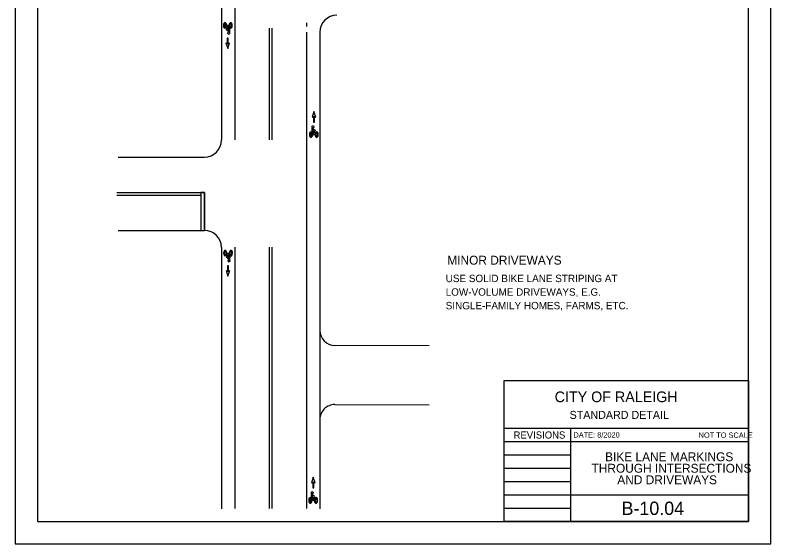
# Model space of a CAD drawing. Extents: x 0 to 8.5, y 0 to 11.
# Drawn here: x 0 to 8.5, y 0 to 5.94 of the extents above; entities that cross this region are included whole.
import ezdxf

# ---------------------------------------------------------------- set-up
doc = ezdxf.new("R2010")
doc.units = 0
for name, color, linetype in [('Level 2', 7, 'Continuous'), ('Level 60', 7, 'Continuous'), ('MARK BICYCLE SYMBOL CELL', 7, 'Continuous'), ('MARK STRAIGHT ARROW CELL', 7, 'Continuous'), ('SHEET TITLE BLOCK LINE', 7, 'Continuous'), ('SHEET TITLE BLOCK TEXT', 7, 'Continuous'), ('SHEET TRIM BORDER', 7, 'Continuous')]:
    doc.layers.add(name, color=color, linetype=linetype)

msp = doc.modelspace()

# ---------------------------------------------------------------- linework, layer by layer
at = {"layer": 'Level 2'}
msp.add_line((3.2752, 5.8592), (3.2752, 5.8173), dxfattribs=at)
at = {"layer": 'Level 60'}
msp.add_lwpolyline([(8.2497, 10.7495), (0.25, 10.7495), (0.25, 0.25), (8.2497, 0.25)], close=True, dxfattribs=at)
at = {"layer": 'MARK BICYCLE SYMBOL CELL'}
for p, q in [((2.3207, 8.3264), (2.3207, 4.5404)), ((2.471, 8.3259), (2.471, 4.5414)), ((2.3428, 5.8279), (2.3428, 5.8279)), ((2.3428, 5.8279), (2.3428, 5.8279)), ((2.3492, 5.8279), (2.3492, 5.8279)), ((2.3492, 5.8279), (2.3492, 5.8279)), ((2.3708, 5.8279), (2.3708, 5.8279)), ((2.3708, 5.8279), (2.3708, 5.8279)), ((2.3773, 5.8279), (2.3773, 5.8279)), ((2.3773, 5.8279), (2.3773, 5.8279)), ((2.4075, 5.8279), (2.4075, 5.8279)), ((2.4075, 5.8279), (2.4075, 5.8279)), ((2.414, 5.8279), (2.414, 5.8279)), ((2.414, 5.8279), (2.414, 5.8279)), ((2.4356, 5.8279), (2.4356, 5.8279)), ((2.4356, 5.8279), (2.4356, 5.8279)), ((2.442, 5.8279), (2.442, 5.8279)), ((2.442, 5.8279), (2.442, 5.8279)), ((2.8577, 5.7994), (2.8577, 4.5414)), ((2.8868, 5.7994), (2.8868, 4.5414)), ((3.2752, 5.7535), (3.2752, 0.396)), ((3.4277, 5.7526), (3.4277, 0.3951)), ((3.31, 4.6006), (3.31, 4.6006)), ((3.31, 4.6006), (3.31, 4.6006)), ((3.3164, 4.6006), (3.3164, 4.6006)), ((3.3164, 4.6006), (3.3164, 4.6006)), ((3.338, 4.6006), (3.338, 4.6006)), ((3.338, 4.6006), (3.338, 4.6006)), ((3.3445, 4.6006), (3.3445, 4.6006)), ((3.3445, 4.6006), (3.3445, 4.6006)), ((3.3747, 4.6006), (3.3747, 4.6006)), ((3.3747, 4.6006), (3.3747, 4.6006)), ((3.3812, 4.6006), (3.3812, 4.6006)), ((3.3812, 4.6006), (3.3812, 4.6006)), ((3.4028, 4.6007), (3.4028, 4.6007)), ((3.4028, 4.6007), (3.4028, 4.6007)), ((3.4092, 4.6007), (3.4092, 4.6007)), ((3.4092, 4.6007), (3.4092, 4.6007)), ((1.1599, 4.3488), (2.129, 4.3488)), ((1.1436, 3.9492), (2.129, 3.9492)), ((1.1436, 3.9201), (2.0874, 3.9201)), ((2.0874, 3.9492), (2.0874, 3.5247)), ((2.129, 3.9492), (2.0874, 3.9492)), ((2.129, 3.9492), (2.129, 3.5247)), ((2.129, 3.5247), (2.129, 3.9492)), ((1.1599, 3.5247), (2.129, 3.5247)), ((2.0874, 3.5247), (2.129, 3.5247)), ((2.3207, 3.333), (2.3207, 0.3951)), ((2.471, 3.3339), (2.471, 0.396)), ((2.8577, 3.3339), (2.8577, 0.396)), ((2.8868, 3.3339), (2.8868, 0.396)), ((2.3453, 3.268), (2.3453, 3.268)), ((2.3453, 3.268), (2.3453, 3.268)), ((2.3518, 3.268), (2.3518, 3.268)), ((2.3518, 3.268), (2.3518, 3.268)), ((2.3734, 3.268), (2.3734, 3.268)), ((2.3734, 3.268), (2.3734, 3.268)), ((2.3798, 3.268), (2.3798, 3.268)), ((2.3798, 3.268), (2.3798, 3.268)), ((2.4101, 3.268), (2.4101, 3.268)), ((2.4101, 3.268), (2.4101, 3.268)), ((2.4165, 3.268), (2.4165, 3.268)), ((2.4165, 3.268), (2.4165, 3.268)), ((2.4381, 3.2681), (2.4381, 3.2681)), ((2.4381, 3.2681), (2.4381, 3.2681)), ((2.4446, 3.2681), (2.4446, 3.2681)), ((2.4446, 3.2681), (2.4446, 3.2681)), ((3.5942, 2.2321), (4.658, 2.231)), ((3.5945, 1.5659), (4.6573, 1.5649)), ((3.3024, 0.4886), (3.3024, 0.4886)), ((3.3024, 0.4886), (3.3024, 0.4886)), ((3.3089, 0.4886), (3.3089, 0.4886)), ((3.3089, 0.4886), (3.3089, 0.4886)), ((3.3305, 0.4887), (3.3305, 0.4887)), ((3.3305, 0.4887), (3.3305, 0.4887)), ((3.3369, 0.4887), (3.3369, 0.4887)), ((3.3369, 0.4887), (3.3369, 0.4887)), ((3.3672, 0.4887), (3.3672, 0.4887)), ((3.3672, 0.4887), (3.3672, 0.4887)), ((3.3736, 0.4887), (3.3736, 0.4887)), ((3.3736, 0.4887), (3.3736, 0.4887)), ((3.3953, 0.4887), (3.3953, 0.4887)), ((3.3953, 0.4887), (3.3953, 0.4887)), ((3.4017, 0.4887), (3.4017, 0.4887)), ((3.4017, 0.4887), (3.4017, 0.4887))]:
    msp.add_line(p, q, dxfattribs=at)
msp.add_lwpolyline([(2.0874, 3.9492), (2.0874, 3.9242), (2.0874, 3.5247)], dxfattribs=at)
for centre, radius, start, end in [((3.6193, 5.7526), 0.1917, 90, 180), ((2.129, 4.5404), 0.1917, 270, 0), ((2.129, 3.333), 0.1917, 0, 90), ((3.5943, 2.3987), 0.1667, 180, 269.94411), ((3.5943, 1.3992), 0.1667, 89.94411, 180)]:
    msp.add_arc(centre, radius, start, end, dxfattribs=at)
for centre, major_axis, ratio, start_param, end_param in [((2.36, 5.8279), (0, 0.0319), 0.540563, 4.712155, 7.853747), ((2.36, 5.8279), (0, 0.0319), 0.540563, 1.570562, 4.712155), ((2.36, 5.8279), (0, 0.0267), 0.40429, 4.712241, 7.853833), ((2.36, 5.8279), (0, 0.0267), 0.40429, 1.570648, 4.712241), ((2.4248, 5.8279), (0, 0.0319), 0.540563, 4.712155, 7.853747), ((2.4248, 5.8279), (0, 0.0319), 0.540563, 1.570562, 4.712155), ((2.4248, 5.8279), (0, 0.0267), 0.40429, 4.712241, 7.853833), ((2.4248, 5.8279), (0, 0.0267), 0.40429, 1.570648, 4.712241), ((3.3272, 4.6006), (0, -0.0319), 0.540563, 1.570562, 4.712155), ((3.3272, 4.6006), (0, -0.0319), 0.540563, 4.712155, 7.853747), ((3.3272, 4.6006), (0, -0.0267), 0.40429, 1.570648, 4.712241), ((3.3272, 4.6006), (0, -0.0267), 0.40429, 4.712241, 7.853833), ((3.392, 4.6006), (0, -0.0319), 0.540563, 1.570562, 4.712155), ((3.392, 4.6006), (0, -0.0319), 0.540563, 4.712155, 7.853747), ((3.392, 4.6006), (0, -0.0267), 0.40429, 1.570648, 4.712241), ((3.392, 4.6006), (0, -0.0267), 0.40429, 4.712241, 7.853833), ((2.3626, 3.268), (0, 0.0319), 0.540563, 4.712155, 7.853747), ((2.3626, 3.268), (0, 0.0319), 0.540563, 1.570562, 4.712155), ((2.3626, 3.268), (0, 0.0267), 0.40429, 4.712241, 7.853833), ((2.3626, 3.268), (0, 0.0267), 0.40429, 1.570648, 4.712241), ((2.4273, 3.268), (0, 0.0319), 0.540563, 4.712155, 7.853747), ((2.4273, 3.268), (0, 0.0319), 0.540563, 1.570562, 4.712155), ((2.4273, 3.268), (0, 0.0267), 0.40429, 4.712241, 7.853833), ((2.4273, 3.268), (0, 0.0267), 0.40429, 1.570648, 4.712241), ((3.3197, 0.4887), (0, -0.0319), 0.540563, 1.570562, 4.712155), ((3.3197, 0.4887), (0, -0.0267), 0.40429, 1.570648, 4.712241), ((3.3845, 0.4887), (0, -0.0319), 0.540563, 1.570562, 4.712155), ((3.3845, 0.4887), (0, -0.0267), 0.40429, 1.570648, 4.712241), ((3.3197, 0.4887), (0, -0.0319), 0.540563, 4.712155, 7.853747), ((3.3197, 0.4887), (0, -0.0267), 0.40429, 4.712241, 7.853833), ((3.3845, 0.4887), (0, -0.0319), 0.540563, 4.712155, 7.853747), ((3.3845, 0.4887), (0, -0.0267), 0.40429, 4.712241, 7.853833)]:
    msp.add_ellipse(centre, major_axis=major_axis, ratio=ratio, start_param=start_param, end_param=end_param, dxfattribs=at)
at = {"layer": 'MARK STRAIGHT ARROW CELL'}
for p, q in [((2.3782, 5.7785), (2.3782, 5.7851)), ((2.3782, 5.7851), (2.4026, 5.7632)), ((2.3795, 5.7949), (2.3842, 5.8125)), ((2.4043, 5.7865), (2.3795, 5.7949)), ((2.3842, 5.8125), (2.3903, 5.8114)), ((2.3903, 5.8114), (2.3868, 5.7979)), ((2.3868, 5.7979), (2.4058, 5.7914)), ((2.388, 5.8321), (2.3941, 5.8332)), ((2.4058, 5.7914), (2.3882, 5.8315)), ((2.3941, 5.8332), (2.4128, 5.7906)), ((2.4026, 5.7632), (2.4043, 5.7865)), ((2.4128, 5.7906), (2.4102, 5.7551)), ((2.442, 5.8279), (2.4356, 5.8279)), ((2.4019, 5.7571), (2.3782, 5.7785)), ((2.388, 5.7437), (2.392, 5.7437)), ((2.4102, 5.7551), (2.4019, 5.7571)), ((2.4137, 5.7437), (2.4178, 5.7437)), ((3.3382, 4.6848), (3.3342, 4.6848)), ((3.364, 4.6848), (3.36, 4.6848)), ((3.31, 4.6006), (3.3164, 4.6006)), ((3.3392, 4.6379), (3.3418, 4.6735)), ((3.3578, 4.5953), (3.3392, 4.6379)), ((3.3418, 4.6735), (3.3501, 4.6715)), ((3.3652, 4.6306), (3.3462, 4.6371)), ((3.3462, 4.6371), (3.3638, 4.597)), ((3.3494, 4.6653), (3.3477, 4.6421)), ((3.3477, 4.6421), (3.3724, 4.6336)), ((3.3738, 4.6434), (3.3494, 4.6653)), ((3.3501, 4.6715), (3.3738, 4.65)), ((3.364, 4.5964), (3.3578, 4.5953)), ((3.3617, 4.6171), (3.3652, 4.6306)), ((3.3678, 4.6161), (3.3617, 4.6171)), ((3.3724, 4.6336), (3.3678, 4.6161)), ((3.3738, 4.65), (3.3738, 4.6434)), ((2.3821, 3.235), (2.3867, 3.2526)), ((2.4068, 3.2266), (2.3821, 3.235)), ((2.3867, 3.2526), (2.3929, 3.2516)), ((2.3929, 3.2516), (2.3893, 3.238)), ((2.3893, 3.238), (2.4083, 3.2316)), ((2.3906, 3.2722), (2.3967, 3.2734)), ((2.4083, 3.2316), (2.3908, 3.2717)), ((2.3967, 3.2734), (2.4153, 3.2308)), ((2.4153, 3.2308), (2.4127, 3.1952)), ((2.4446, 3.2681), (2.4381, 3.2681)), ((2.3808, 3.2187), (2.3808, 3.2253)), ((2.3808, 3.2253), (2.4051, 3.2034)), ((2.4044, 3.1972), (2.3808, 3.2187)), ((2.3905, 3.1839), (2.3946, 3.1839)), ((2.4127, 3.1952), (2.4044, 3.1972)), ((2.4051, 3.2034), (2.4068, 3.2266)), ((2.4163, 3.1839), (2.4204, 3.1839)), ((3.3307, 0.5728), (3.3267, 0.5728)), ((3.3317, 0.5259), (3.3343, 0.5615)), ((3.3503, 0.4833), (3.3317, 0.5259)), ((3.3343, 0.5615), (3.3426, 0.5595)), ((3.3577, 0.5187), (3.3387, 0.5251)), ((3.3387, 0.5251), (3.3563, 0.485)), ((3.3419, 0.5533), (3.3402, 0.5301)), ((3.3402, 0.5301), (3.3649, 0.5217)), ((3.3663, 0.5314), (3.3419, 0.5533)), ((3.3426, 0.5595), (3.3663, 0.538)), ((3.3565, 0.5728), (3.3524, 0.5728)), ((3.3541, 0.5051), (3.3577, 0.5187)), ((3.3649, 0.5217), (3.3603, 0.5041)), ((3.3663, 0.538), (3.3663, 0.5314)), ((3.3024, 0.4886), (3.3089, 0.4886)), ((3.3565, 0.4845), (3.3503, 0.4833)), ((3.3603, 0.5041), (3.3541, 0.5051))]:
    msp.add_line(p, q, dxfattribs=at)
for points in [[(2.3428, 5.8279), (2.3492, 5.8279)], [(2.3492, 5.8279), (2.3428, 5.8279)], [(2.3708, 5.8279), (2.3773, 5.8279)], [(2.3773, 5.8279), (2.3708, 5.8279)], [(2.4075, 5.8279), (2.414, 5.8279)], [(2.414, 5.8279), (2.4075, 5.8279)], [(2.4356, 5.8279), (2.442, 5.8279)], [(2.3972, 5.6191), (2.3973, 5.6861), (2.3847, 5.6861), (2.3847, 5.6191), (2.3711, 5.6317)], [(2.3711, 5.6317), (2.3909, 5.5678), (2.4108, 5.6317), (2.3972, 5.6191)], [(3.3809, 4.7968), (3.361, 4.8607), (3.3411, 4.7969), (3.3547, 4.8094)], [(3.3547, 4.8094), (3.3547, 4.7424), (3.3673, 4.7424), (3.3673, 4.8094), (3.3809, 4.7968)], [(3.3164, 4.6006), (3.31, 4.6006)], [(3.3445, 4.6006), (3.338, 4.6006)], [(3.338, 4.6006), (3.3445, 4.6006)], [(3.3812, 4.6006), (3.3747, 4.6006)], [(3.3747, 4.6006), (3.3812, 4.6006)], [(3.4092, 4.6007), (3.4028, 4.6007)], [(3.4028, 4.6007), (3.4092, 4.6007)], [(2.3453, 3.268), (2.3518, 3.268)], [(2.3518, 3.268), (2.3453, 3.268)], [(2.3734, 3.268), (2.3798, 3.268)], [(2.3798, 3.268), (2.3734, 3.268)], [(2.4101, 3.268), (2.4165, 3.268)], [(2.4165, 3.268), (2.4101, 3.268)], [(2.4381, 3.2681), (2.4446, 3.2681)], [(2.3998, 3.0593), (2.3998, 3.1263), (2.3873, 3.1263), (2.3872, 3.0593), (2.3736, 3.0718)], [(2.3736, 3.0718), (2.3935, 3.008), (2.4134, 3.0718), (2.3998, 3.0593)], [(3.3734, 0.6849), (3.3535, 0.7487), (3.3336, 0.6849), (3.3472, 0.6974)], [(3.3472, 0.6974), (3.3472, 0.6304), (3.3598, 0.6304), (3.3598, 0.6974), (3.3734, 0.6849)], [(3.3089, 0.4886), (3.3024, 0.4886)], [(3.3369, 0.4887), (3.3305, 0.4887)], [(3.3305, 0.4887), (3.3369, 0.4887)], [(3.3736, 0.4887), (3.3672, 0.4887)], [(3.3672, 0.4887), (3.3736, 0.4887)], [(3.4017, 0.4887), (3.3953, 0.4887)], [(3.3953, 0.4887), (3.4017, 0.4887)]]:
    msp.add_lwpolyline(points, dxfattribs=at)
for centre, major_axis, ratio, start_param, end_param in [((2.36, 5.8279), (0, 0.0319), 0.540563, 4.712155, 7.853747), ((2.36, 5.8279), (0, 0.0319), 0.540563, 1.570562, 4.712155), ((2.36, 5.8279), (0, 0.0267), 0.40429, 4.712241, 7.853833), ((2.36, 5.8279), (0, 0.0267), 0.40429, 1.570648, 4.712241), ((2.4248, 5.8279), (0, 0.0319), 0.540563, 4.712155, 7.853747), ((2.4248, 5.8279), (0, 0.0319), 0.540563, 1.570562, 4.712155), ((2.4248, 5.8279), (0, 0.0267), 0.40429, 4.712241, 7.853833), ((2.4248, 5.8279), (0, 0.0267), 0.40429, 1.570648, 4.712241), ((2.4029, 5.7437), (0.0149, 0), 0.806272, 3.1423, 6.283893), ((2.4029, 5.7437), (-0.0109, 0), 0.806272, 3.1423, 6.283893), ((3.3491, 4.6848), (-0.0149, 0), 0.806272, 3.1423, 6.283893), ((3.3491, 4.6848), (0.0109, 0), 0.806272, 3.1423, 6.283893), ((3.3272, 4.6006), (0, -0.0319), 0.540563, 1.570562, 4.712155), ((3.3272, 4.6006), (0, -0.0319), 0.540563, 4.712155, 7.853747), ((3.3272, 4.6006), (0, -0.0267), 0.40429, 1.570648, 4.712241), ((3.3272, 4.6006), (0, -0.0267), 0.40429, 4.712241, 7.853833), ((3.392, 4.6006), (0, -0.0319), 0.540563, 1.570562, 4.712155), ((3.392, 4.6006), (0, -0.0319), 0.540563, 4.712155, 7.853747), ((3.392, 4.6006), (0, -0.0267), 0.40429, 1.570648, 4.712241), ((3.392, 4.6006), (0, -0.0267), 0.40429, 4.712241, 7.853833), ((2.3626, 3.268), (0, 0.0319), 0.540563, 4.712155, 7.853747), ((2.3626, 3.268), (0, 0.0319), 0.540563, 1.570562, 4.712155), ((2.3626, 3.268), (0, 0.0267), 0.40429, 4.712241, 7.853833), ((2.3626, 3.268), (0, 0.0267), 0.40429, 1.570648, 4.712241), ((2.4273, 3.268), (0, 0.0319), 0.540563, 4.712155, 7.853747), ((2.4273, 3.268), (0, 0.0319), 0.540563, 1.570562, 4.712155), ((2.4273, 3.268), (0, 0.0267), 0.40429, 4.712241, 7.853833), ((2.4273, 3.268), (0, 0.0267), 0.40429, 1.570648, 4.712241), ((2.4054, 3.1839), (0.0149, 0), 0.806272, 3.1423, 6.283893), ((2.4054, 3.1839), (-0.0109, 0), 0.806272, 3.1423, 6.283893), ((3.3197, 0.4887), (0, -0.0319), 0.540563, 1.570562, 4.712155), ((3.3197, 0.4887), (0, -0.0267), 0.40429, 1.570648, 4.712241), ((3.3416, 0.5728), (-0.0149, 0), 0.806272, 3.1423, 6.283893), ((3.3416, 0.5728), (0.0109, 0), 0.806272, 3.1423, 6.283893), ((3.3845, 0.4887), (0, -0.0319), 0.540563, 1.570562, 4.712155), ((3.3845, 0.4887), (0, -0.0267), 0.40429, 1.570648, 4.712241), ((3.3197, 0.4887), (0, -0.0319), 0.540563, 4.712155, 7.853747), ((3.3197, 0.4887), (0, -0.0267), 0.40429, 4.712241, 7.853833), ((3.3845, 0.4887), (0, -0.0319), 0.540563, 4.712155, 7.853747), ((3.3845, 0.4887), (0, -0.0267), 0.40429, 4.712241, 7.853833)]:
    msp.add_ellipse(centre, major_axis=major_axis, ratio=ratio, start_param=start_param, end_param=end_param, dxfattribs=at)
at = {"layer": 'SHEET TITLE BLOCK LINE'}
for p, q in [((5.4999, 1.2999), (8.2497, 1.2999)), ((6.2498, 0.25), (6.2498, 1.2999)), ((5.4999, 1.1499), (8.2497, 1.1499)), ((5.4999, 0.9999), (6.2498, 0.9999)), ((5.4999, 0.8499), (6.2498, 0.8499)), ((5.4999, 0.7), (6.2498, 0.7)), ((5.4999, 0.55), (6.2498, 0.55)), ((6.2498, 0.55), (8.2497, 0.55)), ((5.4999, 0.4), (6.2498, 0.4))]:
    msp.add_line(p, q, dxfattribs=at)
msp.add_lwpolyline([(8.2497, 0.25), (5.4999, 0.25), (5.4999, 1.8359), (8.2497, 1.8359)], close=True, dxfattribs=at)
at = {"layer": 'SHEET TRIM BORDER'}
msp.add_lwpolyline([(8.4996, 10.9995), (0, 10.9995), (0, 0), (8.4996, 0)], close=True, dxfattribs=at)

# ---------------------------------------------------------------- texts
at = {"layer": 'Level 2'}
for s, height, p in [('BIKE LANE MARKINGS', 0.1, (6.6352, 0.9294)), ('THROUGH INTERSECTIONS', 0.1, (6.4826, 0.8)), ('AND DRIVEWAYS', 0.1, (6.7722, 0.6705)), ('B-10.04', 0.15, (6.8207, 0.325))]:
    msp.add_text(s, height=height, dxfattribs=at).set_placement(p)
at = {"layer": 'MARK BICYCLE SYMBOL CELL'}
for s, height, p in [('MINOR DRIVEWAYS', 0.099996, (4.8607, 3.1391)), ('USE SOLID BIKE LANE STRIPING AT', 0.08333, (4.8425, 2.9426)), ('LOW-VOLUME DRIVEWAYS, E.G.', 0.08333, (4.8425, 2.7898)), ('SINGLE-FAMILY HOMES, FARMS, ETC.', 0.08333, (4.8425, 2.637))]:
    msp.add_text(s, height=height, dxfattribs=at).set_placement(p)
at = {"layer": 'SHEET TITLE BLOCK TEXT'}
for s, height, p in [('CITY OF RALEIGH', 0.12, (6.0683, 1.5932)), ('STANDARD DETAIL', 0.09, (6.2361, 1.4053)), ('REVISIONS', 0.08, (5.6056, 1.184)), ('DATE: 8/2020', 0.06, (6.2793, 1.195)), ('NOT TO SCALE', 0.06, (7.6874, 1.1922))]:
    msp.add_text(s, height=height, dxfattribs=at).set_placement(p)

doc.saveas('drawing.dxf')
